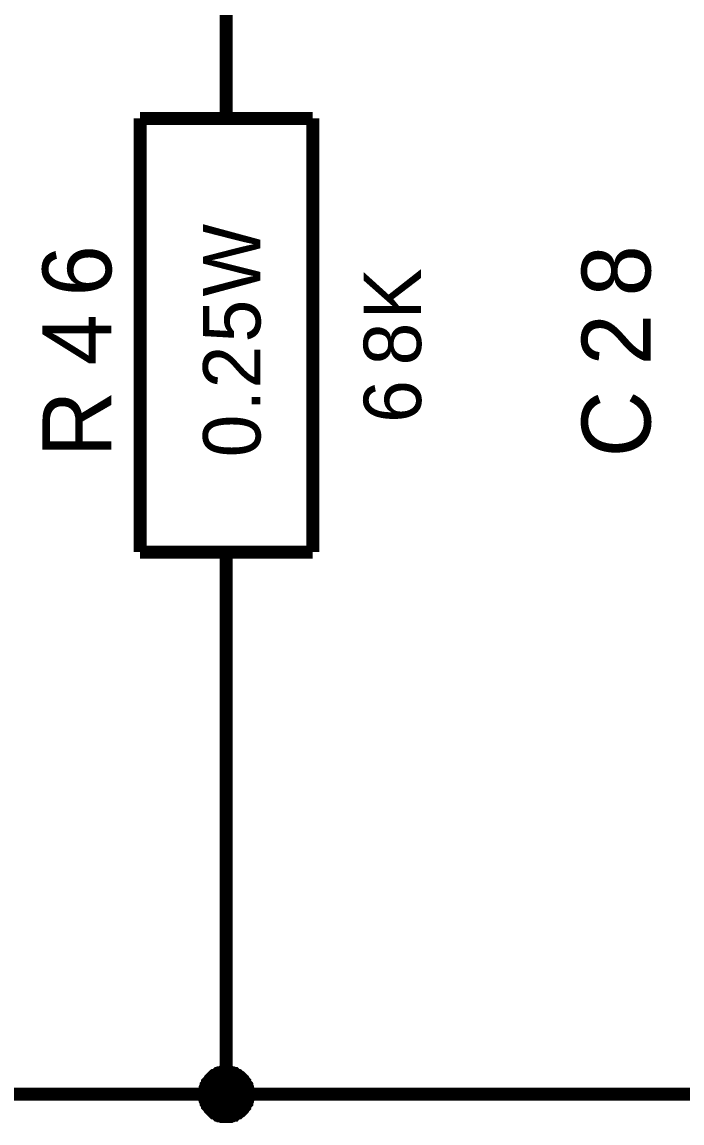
# Model space of a CAD drawing. Header units: millimetres. Extents: x 0 to 420, y 0 to 297.
# Drawn here: x 107.84 to 123.07, y 151.83 to 177.22 of the extents above; entities that cross this region are included whole.
import ezdxf

# ---------------------------------------------------------------- set-up
doc = ezdxf.new("R2010")
doc.units = ezdxf.units.MM
doc.layers.add('Sheet', color=255, linetype='Continuous')

msp = doc.modelspace()

# ---------------------------------------------------------------- linework, layer by layer
at = {"layer": 'Sheet'}
for points, const_width in [([(112.547, 174.994), (112.547, 177.495)], 0.3), ([(110.561, 174.994), (114.55, 174.994)], 0.3), ([(110.561, 164.993), (110.561, 174.994)], 0.3), ([(114.55, 164.993), (114.55, 174.994)], 0.3), ([(52.583, 166.235), (52.583, 152.491), (67.578, 152.491), (82.573, 152.491), (95.069, 152.491), (112.547, 152.491)], 0.3), ([(112.547, 162.492), (112.547, 152.491), (127.543, 152.491), (127.543, 166.235)], 0.3), ([(110.561, 164.993), (114.55, 164.993)], 0.3), ([(112.547, 164.993), (112.547, 162.492)], 0.3), ([(112.051, 152.491), (112.051, 152.524), (112.051, 152.54), (112.051, 152.573), (112.067, 152.59), (112.067, 152.623), (112.067, 152.64), (112.084, 152.673), (112.084, 152.689), (112.1, 152.706), (112.117, 152.739), (112.117, 152.756), (112.134, 152.772), (112.15, 152.789), (112.167, 152.822), (112.183, 152.838), (112.2, 152.855), (112.216, 152.872), (112.233, 152.888), (112.249, 152.905), (112.266, 152.921), (112.282, 152.921), (112.316, 152.938), (112.332, 152.954), (112.349, 152.971), (112.382, 152.971), (112.398, 152.987), (112.415, 152.987), (112.448, 152.987), (112.465, 153.004), (112.498, 153.004), (112.514, 153.004), (112.547, 153.004)], 0.3), ([(112.051, 152.491), (112.051, 152.524), (112.051, 152.54), (112.051, 152.573), (112.067, 152.59), (112.067, 152.623), (112.067, 152.64), (112.084, 152.673), (112.084, 152.689), (112.1, 152.706), (112.117, 152.739), (112.117, 152.756), (112.134, 152.772), (112.15, 152.789), (112.167, 152.822), (112.183, 152.838), (112.2, 152.855), (112.216, 152.872), (112.233, 152.888), (112.249, 152.905), (112.266, 152.921), (112.282, 152.921), (112.316, 152.938), (112.332, 152.954), (112.349, 152.971), (112.382, 152.971), (112.398, 152.987), (112.415, 152.987), (112.448, 152.987), (112.465, 153.004), (112.498, 153.004), (112.514, 153.004), (112.547, 153.004)], 0.3), ([(112.051, 152.491), (112.051, 152.524), (112.051, 152.54), (112.051, 152.573), (112.067, 152.59), (112.067, 152.623), (112.067, 152.64), (112.084, 152.673), (112.084, 152.689), (112.1, 152.706), (112.117, 152.739), (112.117, 152.756), (112.134, 152.772), (112.15, 152.789), (112.167, 152.822), (112.183, 152.838), (112.2, 152.855), (112.216, 152.872), (112.233, 152.888), (112.249, 152.905), (112.266, 152.921), (112.282, 152.921), (112.316, 152.938), (112.332, 152.954), (112.349, 152.971), (112.382, 152.971), (112.398, 152.987), (112.415, 152.987), (112.448, 152.987), (112.465, 153.004), (112.498, 153.004), (112.514, 153.004), (112.547, 153.004)], 0.3), ([(112.051, 152.491), (112.051, 152.524), (112.051, 152.54), (112.051, 152.573), (112.067, 152.59), (112.067, 152.623), (112.067, 152.64), (112.084, 152.673), (112.084, 152.689), (112.1, 152.706), (112.117, 152.739), (112.117, 152.756), (112.134, 152.772), (112.15, 152.789), (112.167, 152.822), (112.183, 152.838), (112.2, 152.855), (112.216, 152.872), (112.233, 152.888), (112.249, 152.905), (112.266, 152.921), (112.282, 152.921), (112.316, 152.938), (112.332, 152.954), (112.349, 152.971), (112.382, 152.971), (112.398, 152.987), (112.415, 152.987), (112.448, 152.987), (112.465, 153.004), (112.498, 153.004), (112.514, 153.004), (112.547, 153.004)], 0.3), ([(112.547, 153.004), (112.547, 153.004)], 0.3), ([(112.547, 153.004), (112.58, 153.004), (112.597, 153.004), (112.63, 153.004), (112.647, 152.987), (112.68, 152.987), (112.696, 152.987), (112.729, 152.971), (112.746, 152.971), (112.762, 152.954), (112.796, 152.938), (112.812, 152.921), (112.829, 152.921), (112.845, 152.905), (112.878, 152.888), (112.895, 152.872), (112.911, 152.855), (112.928, 152.838), (112.945, 152.822), (112.961, 152.789), (112.978, 152.772), (112.978, 152.756), (112.994, 152.739), (113.011, 152.706), (113.027, 152.689), (113.027, 152.673), (113.044, 152.64), (113.044, 152.623), (113.044, 152.59), (113.06, 152.573), (113.06, 152.54), (113.06, 152.524), (113.06, 152.491)], 0.3), ([(112.547, 153.004), (112.547, 153.004)], 0.3), ([(112.547, 153.004), (112.58, 153.004), (112.597, 153.004), (112.63, 153.004), (112.647, 152.987), (112.68, 152.987), (112.696, 152.987), (112.729, 152.971), (112.746, 152.971), (112.762, 152.954), (112.796, 152.938), (112.812, 152.921), (112.829, 152.921), (112.845, 152.905), (112.878, 152.888), (112.895, 152.872), (112.911, 152.855), (112.928, 152.838), (112.945, 152.822), (112.961, 152.789), (112.978, 152.772), (112.978, 152.756), (112.994, 152.739), (113.011, 152.706), (113.027, 152.689), (113.027, 152.673), (113.044, 152.64), (113.044, 152.623), (113.044, 152.59), (113.06, 152.573), (113.06, 152.54), (113.06, 152.524), (113.06, 152.491)], 0.3), ([(112.547, 153.004), (112.547, 153.004)], 0.3), ([(112.547, 153.004), (112.58, 153.004), (112.597, 153.004), (112.63, 153.004), (112.647, 152.987), (112.68, 152.987), (112.696, 152.987), (112.729, 152.971), (112.746, 152.971), (112.762, 152.954), (112.796, 152.938), (112.812, 152.921), (112.829, 152.921), (112.845, 152.905), (112.878, 152.888), (112.895, 152.872), (112.911, 152.855), (112.928, 152.838), (112.945, 152.822), (112.961, 152.789), (112.978, 152.772), (112.978, 152.756), (112.994, 152.739), (113.011, 152.706), (113.027, 152.689), (113.027, 152.673), (113.044, 152.64), (113.044, 152.623), (113.044, 152.59), (113.06, 152.573), (113.06, 152.54), (113.06, 152.524), (113.06, 152.491)], 0.3), ([(112.547, 153.004), (112.547, 153.004)], 0.3), ([(112.547, 153.004), (112.58, 153.004), (112.597, 153.004), (112.63, 153.004), (112.647, 152.987), (112.68, 152.987), (112.696, 152.987), (112.729, 152.971), (112.746, 152.971), (112.762, 152.954), (112.796, 152.938), (112.812, 152.921), (112.829, 152.921), (112.845, 152.905), (112.878, 152.888), (112.895, 152.872), (112.911, 152.855), (112.928, 152.838), (112.945, 152.822), (112.961, 152.789), (112.978, 152.772), (112.978, 152.756), (112.994, 152.739), (113.011, 152.706), (113.027, 152.689), (113.027, 152.673), (113.044, 152.64), (113.044, 152.623), (113.044, 152.59), (113.06, 152.573), (113.06, 152.54), (113.06, 152.524), (113.06, 152.491)], 0.3), ([(112.051, 152.491), (112.051, 152.524), (112.051, 152.54), (112.051, 152.573), (112.067, 152.59), (112.067, 152.623), (112.067, 152.64), (112.084, 152.673), (112.084, 152.689), (112.1, 152.706), (112.117, 152.739), (112.117, 152.756), (112.134, 152.772), (112.15, 152.789), (112.167, 152.822), (112.183, 152.838), (112.2, 152.855), (112.216, 152.872), (112.233, 152.888), (112.249, 152.905), (112.266, 152.921), (112.282, 152.921), (112.316, 152.938), (112.332, 152.954), (112.349, 152.971), (112.382, 152.971), (112.398, 152.987), (112.415, 152.987), (112.448, 152.987), (112.465, 153.004), (112.498, 153.004), (112.514, 153.004), (112.547, 153.004)], 0.0991), ([(112.051, 152.491), (112.051, 152.524), (112.051, 152.54), (112.051, 152.573), (112.067, 152.59), (112.067, 152.623), (112.067, 152.64), (112.084, 152.673), (112.084, 152.689), (112.1, 152.706), (112.117, 152.739), (112.117, 152.756), (112.134, 152.772), (112.15, 152.789), (112.167, 152.822), (112.183, 152.838), (112.2, 152.855), (112.216, 152.872), (112.233, 152.888), (112.249, 152.905), (112.266, 152.921), (112.282, 152.921), (112.316, 152.938), (112.332, 152.954), (112.349, 152.971), (112.382, 152.971), (112.398, 152.987), (112.415, 152.987), (112.448, 152.987), (112.465, 153.004), (112.498, 153.004), (112.514, 153.004), (112.547, 153.004)], 0.0991), ([(112.051, 152.491), (112.051, 152.524), (112.051, 152.54), (112.051, 152.573), (112.067, 152.59), (112.067, 152.623), (112.067, 152.64), (112.084, 152.673), (112.084, 152.689), (112.1, 152.706), (112.117, 152.739), (112.117, 152.756), (112.134, 152.772), (112.15, 152.789), (112.167, 152.822), (112.183, 152.838), (112.2, 152.855), (112.216, 152.872), (112.233, 152.888), (112.249, 152.905), (112.266, 152.921), (112.282, 152.921), (112.316, 152.938), (112.332, 152.954), (112.349, 152.971), (112.382, 152.971), (112.398, 152.987), (112.415, 152.987), (112.448, 152.987), (112.465, 153.004), (112.498, 153.004), (112.514, 153.004), (112.547, 153.004)], 0.0991), ([(112.051, 152.491), (112.051, 152.524), (112.051, 152.54), (112.051, 152.573), (112.067, 152.59), (112.067, 152.623), (112.067, 152.64), (112.084, 152.673), (112.084, 152.689), (112.1, 152.706), (112.117, 152.739), (112.117, 152.756), (112.134, 152.772), (112.15, 152.789), (112.167, 152.822), (112.183, 152.838), (112.2, 152.855), (112.216, 152.872), (112.233, 152.888), (112.249, 152.905), (112.266, 152.921), (112.282, 152.921), (112.316, 152.938), (112.332, 152.954), (112.349, 152.971), (112.382, 152.971), (112.398, 152.987), (112.415, 152.987), (112.448, 152.987), (112.465, 153.004), (112.498, 153.004), (112.514, 153.004), (112.547, 153.004)], 0.0991), ([(112.547, 153.004), (112.547, 153.004)], 0.0991), ([(112.547, 153.004), (112.58, 153.004), (112.597, 153.004), (112.63, 153.004), (112.647, 152.987), (112.68, 152.987), (112.696, 152.987), (112.729, 152.971), (112.746, 152.971), (112.762, 152.954), (112.796, 152.938), (112.812, 152.921), (112.829, 152.921), (112.845, 152.905), (112.878, 152.888), (112.895, 152.872), (112.911, 152.855), (112.928, 152.838), (112.945, 152.822), (112.961, 152.789), (112.978, 152.772), (112.978, 152.756), (112.994, 152.739), (113.011, 152.706), (113.027, 152.689), (113.027, 152.673), (113.044, 152.64), (113.044, 152.623), (113.044, 152.59), (113.06, 152.573), (113.06, 152.54), (113.06, 152.524), (113.06, 152.491)], 0.0991), ([(112.547, 153.004), (112.547, 153.004)], 0.0991), ([(112.547, 153.004), (112.58, 153.004), (112.597, 153.004), (112.63, 153.004), (112.647, 152.987), (112.68, 152.987), (112.696, 152.987), (112.729, 152.971), (112.746, 152.971), (112.762, 152.954), (112.796, 152.938), (112.812, 152.921), (112.829, 152.921), (112.845, 152.905), (112.878, 152.888), (112.895, 152.872), (112.911, 152.855), (112.928, 152.838), (112.945, 152.822), (112.961, 152.789), (112.978, 152.772), (112.978, 152.756), (112.994, 152.739), (113.011, 152.706), (113.027, 152.689), (113.027, 152.673), (113.044, 152.64), (113.044, 152.623), (113.044, 152.59), (113.06, 152.573), (113.06, 152.54), (113.06, 152.524), (113.06, 152.491)], 0.0991), ([(112.547, 153.004), (112.547, 153.004)], 0.0991), ([(112.547, 153.004), (112.58, 153.004), (112.597, 153.004), (112.63, 153.004), (112.647, 152.987), (112.68, 152.987), (112.696, 152.987), (112.729, 152.971), (112.746, 152.971), (112.762, 152.954), (112.796, 152.938), (112.812, 152.921), (112.829, 152.921), (112.845, 152.905), (112.878, 152.888), (112.895, 152.872), (112.911, 152.855), (112.928, 152.838), (112.945, 152.822), (112.961, 152.789), (112.978, 152.772), (112.978, 152.756), (112.994, 152.739), (113.011, 152.706), (113.027, 152.689), (113.027, 152.673), (113.044, 152.64), (113.044, 152.623), (113.044, 152.59), (113.06, 152.573), (113.06, 152.54), (113.06, 152.524), (113.06, 152.491)], 0.0991), ([(112.547, 153.004), (112.547, 153.004)], 0.0991), ([(112.547, 153.004), (112.58, 153.004), (112.597, 153.004), (112.63, 153.004), (112.647, 152.987), (112.68, 152.987), (112.696, 152.987), (112.729, 152.971), (112.746, 152.971), (112.762, 152.954), (112.796, 152.938), (112.812, 152.921), (112.829, 152.921), (112.845, 152.905), (112.878, 152.888), (112.895, 152.872), (112.911, 152.855), (112.928, 152.838), (112.945, 152.822), (112.961, 152.789), (112.978, 152.772), (112.978, 152.756), (112.994, 152.739), (113.011, 152.706), (113.027, 152.689), (113.027, 152.673), (113.044, 152.64), (113.044, 152.623), (113.044, 152.59), (113.06, 152.573), (113.06, 152.54), (113.06, 152.524), (113.06, 152.491)], 0.0991), ([(112.547, 151.977), (112.514, 151.977), (112.498, 151.977), (112.465, 151.977), (112.448, 151.994), (112.415, 151.994), (112.398, 151.994), (112.382, 152.01), (112.349, 152.01), (112.332, 152.027), (112.316, 152.044), (112.282, 152.06), (112.266, 152.06), (112.249, 152.077), (112.233, 152.093), (112.216, 152.11), (112.2, 152.126), (112.183, 152.143), (112.167, 152.16), (112.15, 152.193), (112.134, 152.209), (112.117, 152.226), (112.117, 152.242), (112.1, 152.275), (112.084, 152.292), (112.084, 152.309), (112.067, 152.342), (112.067, 152.358), (112.067, 152.391), (112.051, 152.408), (112.051, 152.441), (112.051, 152.458), (112.051, 152.491)], 0.3), ([(112.051, 152.491), (112.051, 152.491)], 0.3), ([(112.547, 151.977), (112.514, 151.977), (112.498, 151.977), (112.465, 151.977), (112.448, 151.994), (112.415, 151.994), (112.398, 151.994), (112.382, 152.01), (112.349, 152.01), (112.332, 152.027), (112.316, 152.044), (112.282, 152.06), (112.266, 152.06), (112.249, 152.077), (112.233, 152.093), (112.216, 152.11), (112.2, 152.126), (112.183, 152.143), (112.167, 152.16), (112.15, 152.193), (112.134, 152.209), (112.117, 152.226), (112.117, 152.242), (112.1, 152.275), (112.084, 152.292), (112.084, 152.309), (112.067, 152.342), (112.067, 152.358), (112.067, 152.391), (112.051, 152.408), (112.051, 152.441), (112.051, 152.458), (112.051, 152.491)], 0.3), ([(112.051, 152.491), (112.051, 152.491)], 0.3), ([(112.547, 151.977), (112.514, 151.977), (112.498, 151.977), (112.465, 151.977), (112.448, 151.994), (112.415, 151.994), (112.398, 151.994), (112.382, 152.01), (112.349, 152.01), (112.332, 152.027), (112.316, 152.044), (112.282, 152.06), (112.266, 152.06), (112.249, 152.077), (112.233, 152.093), (112.216, 152.11), (112.2, 152.126), (112.183, 152.143), (112.167, 152.16), (112.15, 152.193), (112.134, 152.209), (112.117, 152.226), (112.117, 152.242), (112.1, 152.275), (112.084, 152.292), (112.084, 152.309), (112.067, 152.342), (112.067, 152.358), (112.067, 152.391), (112.051, 152.408), (112.051, 152.441), (112.051, 152.458), (112.051, 152.491)], 0.3), ([(112.051, 152.491), (112.051, 152.491)], 0.3), ([(112.547, 151.977), (112.514, 151.977), (112.498, 151.977), (112.465, 151.977), (112.448, 151.994), (112.415, 151.994), (112.398, 151.994), (112.382, 152.01), (112.349, 152.01), (112.332, 152.027), (112.316, 152.044), (112.282, 152.06), (112.266, 152.06), (112.249, 152.077), (112.233, 152.093), (112.216, 152.11), (112.2, 152.126), (112.183, 152.143), (112.167, 152.16), (112.15, 152.193), (112.134, 152.209), (112.117, 152.226), (112.117, 152.242), (112.1, 152.275), (112.084, 152.292), (112.084, 152.309), (112.067, 152.342), (112.067, 152.358), (112.067, 152.391), (112.051, 152.408), (112.051, 152.441), (112.051, 152.458), (112.051, 152.491)], 0.3), ([(112.051, 152.491), (112.051, 152.491)], 0.3), ([(113.06, 152.491), (113.06, 152.458), (113.06, 152.441), (113.06, 152.408), (113.044, 152.391), (113.044, 152.358), (113.044, 152.342), (113.027, 152.309), (113.027, 152.292), (113.011, 152.275), (112.994, 152.242), (112.978, 152.226), (112.978, 152.209), (112.961, 152.193), (112.945, 152.16), (112.928, 152.143), (112.911, 152.126), (112.895, 152.11), (112.878, 152.093), (112.845, 152.077), (112.829, 152.06), (112.812, 152.06), (112.796, 152.044), (112.762, 152.027), (112.746, 152.01), (112.729, 152.01), (112.696, 151.994), (112.68, 151.994), (112.647, 151.994), (112.63, 151.977), (112.597, 151.977), (112.58, 151.977), (112.547, 151.977)], 0.3), ([(113.06, 152.491), (113.06, 152.458), (113.06, 152.441), (113.06, 152.408), (113.044, 152.391), (113.044, 152.358), (113.044, 152.342), (113.027, 152.309), (113.027, 152.292), (113.011, 152.275), (112.994, 152.242), (112.978, 152.226), (112.978, 152.209), (112.961, 152.193), (112.945, 152.16), (112.928, 152.143), (112.911, 152.126), (112.895, 152.11), (112.878, 152.093), (112.845, 152.077), (112.829, 152.06), (112.812, 152.06), (112.796, 152.044), (112.762, 152.027), (112.746, 152.01), (112.729, 152.01), (112.696, 151.994), (112.68, 151.994), (112.647, 151.994), (112.63, 151.977), (112.597, 151.977), (112.58, 151.977), (112.547, 151.977)], 0.3), ([(113.06, 152.491), (113.06, 152.458), (113.06, 152.441), (113.06, 152.408), (113.044, 152.391), (113.044, 152.358), (113.044, 152.342), (113.027, 152.309), (113.027, 152.292), (113.011, 152.275), (112.994, 152.242), (112.978, 152.226), (112.978, 152.209), (112.961, 152.193), (112.945, 152.16), (112.928, 152.143), (112.911, 152.126), (112.895, 152.11), (112.878, 152.093), (112.845, 152.077), (112.829, 152.06), (112.812, 152.06), (112.796, 152.044), (112.762, 152.027), (112.746, 152.01), (112.729, 152.01), (112.696, 151.994), (112.68, 151.994), (112.647, 151.994), (112.63, 151.977), (112.597, 151.977), (112.58, 151.977), (112.547, 151.977)], 0.3), ([(113.06, 152.491), (113.06, 152.458), (113.06, 152.441), (113.06, 152.408), (113.044, 152.391), (113.044, 152.358), (113.044, 152.342), (113.027, 152.309), (113.027, 152.292), (113.011, 152.275), (112.994, 152.242), (112.978, 152.226), (112.978, 152.209), (112.961, 152.193), (112.945, 152.16), (112.928, 152.143), (112.911, 152.126), (112.895, 152.11), (112.878, 152.093), (112.845, 152.077), (112.829, 152.06), (112.812, 152.06), (112.796, 152.044), (112.762, 152.027), (112.746, 152.01), (112.729, 152.01), (112.696, 151.994), (112.68, 151.994), (112.647, 151.994), (112.63, 151.977), (112.597, 151.977), (112.58, 151.977), (112.547, 151.977)], 0.3), ([(113.06, 152.491), (113.06, 152.491), (113.06, 152.491), (113.06, 152.491), (113.06, 152.491), (113.06, 152.491), (113.06, 152.491), (113.06, 152.491), (113.06, 152.491), (113.06, 152.491), (113.06, 152.491), (113.06, 152.491), (113.06, 152.491), (113.06, 152.491), (113.06, 152.491), (113.06, 152.491), (113.06, 152.491), (113.06, 152.491), (113.06, 152.491), (113.06, 152.491), (113.06, 152.491), (113.06, 152.491), (113.06, 152.491), (113.06, 152.491), (113.06, 152.491), (113.06, 152.491), (113.06, 152.491), (113.06, 152.491), (113.06, 152.491), (113.06, 152.491), (113.06, 152.491), (113.06, 152.491), (113.06, 152.491)], 0.3), ([(113.06, 152.491), (113.06, 152.491)], 0.3), ([(113.06, 152.491), (113.06, 152.491), (113.06, 152.491), (113.06, 152.491), (113.06, 152.491), (113.06, 152.491), (113.06, 152.491), (113.06, 152.491), (113.06, 152.491), (113.06, 152.491), (113.06, 152.491), (113.06, 152.491), (113.06, 152.491), (113.06, 152.491), (113.06, 152.491), (113.06, 152.491), (113.06, 152.491), (113.06, 152.491), (113.06, 152.491), (113.06, 152.491), (113.06, 152.491), (113.06, 152.491), (113.06, 152.491), (113.06, 152.491), (113.06, 152.491), (113.06, 152.491), (113.06, 152.491), (113.06, 152.491), (113.06, 152.491), (113.06, 152.491), (113.06, 152.491), (113.06, 152.491), (113.06, 152.491)], 0.3), ([(113.06, 152.491), (113.06, 152.491)], 0.3), ([(113.06, 152.491), (113.06, 152.491), (113.06, 152.491), (113.06, 152.491), (113.06, 152.491), (113.06, 152.491), (113.06, 152.491), (113.06, 152.491), (113.06, 152.491), (113.06, 152.491), (113.06, 152.491), (113.06, 152.491), (113.06, 152.491), (113.06, 152.491), (113.06, 152.491), (113.06, 152.491), (113.06, 152.491), (113.06, 152.491), (113.06, 152.491), (113.06, 152.491), (113.06, 152.491), (113.06, 152.491), (113.06, 152.491), (113.06, 152.491), (113.06, 152.491), (113.06, 152.491), (113.06, 152.491), (113.06, 152.491), (113.06, 152.491), (113.06, 152.491), (113.06, 152.491), (113.06, 152.491), (113.06, 152.491)], 0.3), ([(113.06, 152.491), (113.06, 152.491)], 0.3), ([(113.06, 152.491), (113.06, 152.491), (113.06, 152.491), (113.06, 152.491), (113.06, 152.491), (113.06, 152.491), (113.06, 152.491), (113.06, 152.491), (113.06, 152.491), (113.06, 152.491), (113.06, 152.491), (113.06, 152.491), (113.06, 152.491), (113.06, 152.491), (113.06, 152.491), (113.06, 152.491), (113.06, 152.491), (113.06, 152.491), (113.06, 152.491), (113.06, 152.491), (113.06, 152.491), (113.06, 152.491), (113.06, 152.491), (113.06, 152.491), (113.06, 152.491), (113.06, 152.491), (113.06, 152.491), (113.06, 152.491), (113.06, 152.491), (113.06, 152.491), (113.06, 152.491), (113.06, 152.491), (113.06, 152.491)], 0.3), ([(113.06, 152.491), (113.06, 152.491)], 0.3), ([(112.547, 151.977), (112.514, 151.977), (112.498, 151.977), (112.465, 151.977), (112.448, 151.994), (112.415, 151.994), (112.398, 151.994), (112.382, 152.01), (112.349, 152.01), (112.332, 152.027), (112.316, 152.044), (112.282, 152.06), (112.266, 152.06), (112.249, 152.077), (112.233, 152.093), (112.216, 152.11), (112.2, 152.126), (112.183, 152.143), (112.167, 152.16), (112.15, 152.193), (112.134, 152.209), (112.117, 152.226), (112.117, 152.242), (112.1, 152.275), (112.084, 152.292), (112.084, 152.309), (112.067, 152.342), (112.067, 152.358), (112.067, 152.391), (112.051, 152.408), (112.051, 152.441), (112.051, 152.458), (112.051, 152.491)], 0.0991), ([(112.051, 152.491), (112.051, 152.491)], 0.0991), ([(112.547, 151.977), (112.514, 151.977), (112.498, 151.977), (112.465, 151.977), (112.448, 151.994), (112.415, 151.994), (112.398, 151.994), (112.382, 152.01), (112.349, 152.01), (112.332, 152.027), (112.316, 152.044), (112.282, 152.06), (112.266, 152.06), (112.249, 152.077), (112.233, 152.093), (112.216, 152.11), (112.2, 152.126), (112.183, 152.143), (112.167, 152.16), (112.15, 152.193), (112.134, 152.209), (112.117, 152.226), (112.117, 152.242), (112.1, 152.275), (112.084, 152.292), (112.084, 152.309), (112.067, 152.342), (112.067, 152.358), (112.067, 152.391), (112.051, 152.408), (112.051, 152.441), (112.051, 152.458), (112.051, 152.491)], 0.0991), ([(112.051, 152.491), (112.051, 152.491)], 0.0991), ([(112.547, 151.977), (112.514, 151.977), (112.498, 151.977), (112.465, 151.977), (112.448, 151.994), (112.415, 151.994), (112.398, 151.994), (112.382, 152.01), (112.349, 152.01), (112.332, 152.027), (112.316, 152.044), (112.282, 152.06), (112.266, 152.06), (112.249, 152.077), (112.233, 152.093), (112.216, 152.11), (112.2, 152.126), (112.183, 152.143), (112.167, 152.16), (112.15, 152.193), (112.134, 152.209), (112.117, 152.226), (112.117, 152.242), (112.1, 152.275), (112.084, 152.292), (112.084, 152.309), (112.067, 152.342), (112.067, 152.358), (112.067, 152.391), (112.051, 152.408), (112.051, 152.441), (112.051, 152.458), (112.051, 152.491)], 0.0991), ([(112.051, 152.491), (112.051, 152.491)], 0.0991), ([(112.547, 151.977), (112.514, 151.977), (112.498, 151.977), (112.465, 151.977), (112.448, 151.994), (112.415, 151.994), (112.398, 151.994), (112.382, 152.01), (112.349, 152.01), (112.332, 152.027), (112.316, 152.044), (112.282, 152.06), (112.266, 152.06), (112.249, 152.077), (112.233, 152.093), (112.216, 152.11), (112.2, 152.126), (112.183, 152.143), (112.167, 152.16), (112.15, 152.193), (112.134, 152.209), (112.117, 152.226), (112.117, 152.242), (112.1, 152.275), (112.084, 152.292), (112.084, 152.309), (112.067, 152.342), (112.067, 152.358), (112.067, 152.391), (112.051, 152.408), (112.051, 152.441), (112.051, 152.458), (112.051, 152.491)], 0.0991), ([(112.051, 152.491), (112.051, 152.491)], 0.0991), ([(113.06, 152.491), (113.06, 152.458), (113.06, 152.441), (113.06, 152.408), (113.044, 152.391), (113.044, 152.358), (113.044, 152.342), (113.027, 152.309), (113.027, 152.292), (113.011, 152.275), (112.994, 152.242), (112.978, 152.226), (112.978, 152.209), (112.961, 152.193), (112.945, 152.16), (112.928, 152.143), (112.911, 152.126), (112.895, 152.11), (112.878, 152.093), (112.845, 152.077), (112.829, 152.06), (112.812, 152.06), (112.796, 152.044), (112.762, 152.027), (112.746, 152.01), (112.729, 152.01), (112.696, 151.994), (112.68, 151.994), (112.647, 151.994), (112.63, 151.977), (112.597, 151.977), (112.58, 151.977), (112.547, 151.977)], 0.0991), ([(113.06, 152.491), (113.06, 152.458), (113.06, 152.441), (113.06, 152.408), (113.044, 152.391), (113.044, 152.358), (113.044, 152.342), (113.027, 152.309), (113.027, 152.292), (113.011, 152.275), (112.994, 152.242), (112.978, 152.226), (112.978, 152.209), (112.961, 152.193), (112.945, 152.16), (112.928, 152.143), (112.911, 152.126), (112.895, 152.11), (112.878, 152.093), (112.845, 152.077), (112.829, 152.06), (112.812, 152.06), (112.796, 152.044), (112.762, 152.027), (112.746, 152.01), (112.729, 152.01), (112.696, 151.994), (112.68, 151.994), (112.647, 151.994), (112.63, 151.977), (112.597, 151.977), (112.58, 151.977), (112.547, 151.977)], 0.0991), ([(113.06, 152.491), (113.06, 152.458), (113.06, 152.441), (113.06, 152.408), (113.044, 152.391), (113.044, 152.358), (113.044, 152.342), (113.027, 152.309), (113.027, 152.292), (113.011, 152.275), (112.994, 152.242), (112.978, 152.226), (112.978, 152.209), (112.961, 152.193), (112.945, 152.16), (112.928, 152.143), (112.911, 152.126), (112.895, 152.11), (112.878, 152.093), (112.845, 152.077), (112.829, 152.06), (112.812, 152.06), (112.796, 152.044), (112.762, 152.027), (112.746, 152.01), (112.729, 152.01), (112.696, 151.994), (112.68, 151.994), (112.647, 151.994), (112.63, 151.977), (112.597, 151.977), (112.58, 151.977), (112.547, 151.977)], 0.0991), ([(113.06, 152.491), (113.06, 152.458), (113.06, 152.441), (113.06, 152.408), (113.044, 152.391), (113.044, 152.358), (113.044, 152.342), (113.027, 152.309), (113.027, 152.292), (113.011, 152.275), (112.994, 152.242), (112.978, 152.226), (112.978, 152.209), (112.961, 152.193), (112.945, 152.16), (112.928, 152.143), (112.911, 152.126), (112.895, 152.11), (112.878, 152.093), (112.845, 152.077), (112.829, 152.06), (112.812, 152.06), (112.796, 152.044), (112.762, 152.027), (112.746, 152.01), (112.729, 152.01), (112.696, 151.994), (112.68, 151.994), (112.647, 151.994), (112.63, 151.977), (112.597, 151.977), (112.58, 151.977), (112.547, 151.977)], 0.0991), ([(113.06, 152.491), (113.06, 152.491), (113.06, 152.491), (113.06, 152.491), (113.06, 152.491), (113.06, 152.491), (113.06, 152.491), (113.06, 152.491), (113.06, 152.491), (113.06, 152.491), (113.06, 152.491), (113.06, 152.491), (113.06, 152.491), (113.06, 152.491), (113.06, 152.491), (113.06, 152.491), (113.06, 152.491), (113.06, 152.491), (113.06, 152.491), (113.06, 152.491), (113.06, 152.491), (113.06, 152.491), (113.06, 152.491), (113.06, 152.491), (113.06, 152.491), (113.06, 152.491), (113.06, 152.491), (113.06, 152.491), (113.06, 152.491), (113.06, 152.491), (113.06, 152.491), (113.06, 152.491), (113.06, 152.491)], 0.0991), ([(113.06, 152.491), (113.06, 152.491)], 0.0991), ([(113.06, 152.491), (113.06, 152.491), (113.06, 152.491), (113.06, 152.491), (113.06, 152.491), (113.06, 152.491), (113.06, 152.491), (113.06, 152.491), (113.06, 152.491), (113.06, 152.491), (113.06, 152.491), (113.06, 152.491), (113.06, 152.491), (113.06, 152.491), (113.06, 152.491), (113.06, 152.491), (113.06, 152.491), (113.06, 152.491), (113.06, 152.491), (113.06, 152.491), (113.06, 152.491), (113.06, 152.491), (113.06, 152.491), (113.06, 152.491), (113.06, 152.491), (113.06, 152.491), (113.06, 152.491), (113.06, 152.491), (113.06, 152.491), (113.06, 152.491), (113.06, 152.491), (113.06, 152.491), (113.06, 152.491)], 0.0991), ([(113.06, 152.491), (113.06, 152.491)], 0.0991), ([(113.06, 152.491), (113.06, 152.491), (113.06, 152.491), (113.06, 152.491), (113.06, 152.491), (113.06, 152.491), (113.06, 152.491), (113.06, 152.491), (113.06, 152.491), (113.06, 152.491), (113.06, 152.491), (113.06, 152.491), (113.06, 152.491), (113.06, 152.491), (113.06, 152.491), (113.06, 152.491), (113.06, 152.491), (113.06, 152.491), (113.06, 152.491), (113.06, 152.491), (113.06, 152.491), (113.06, 152.491), (113.06, 152.491), (113.06, 152.491), (113.06, 152.491), (113.06, 152.491), (113.06, 152.491), (113.06, 152.491), (113.06, 152.491), (113.06, 152.491), (113.06, 152.491), (113.06, 152.491), (113.06, 152.491)], 0.0991), ([(113.06, 152.491), (113.06, 152.491)], 0.0991), ([(113.06, 152.491), (113.06, 152.491), (113.06, 152.491), (113.06, 152.491), (113.06, 152.491), (113.06, 152.491), (113.06, 152.491), (113.06, 152.491), (113.06, 152.491), (113.06, 152.491), (113.06, 152.491), (113.06, 152.491), (113.06, 152.491), (113.06, 152.491), (113.06, 152.491), (113.06, 152.491), (113.06, 152.491), (113.06, 152.491), (113.06, 152.491), (113.06, 152.491), (113.06, 152.491), (113.06, 152.491), (113.06, 152.491), (113.06, 152.491), (113.06, 152.491), (113.06, 152.491), (113.06, 152.491), (113.06, 152.491), (113.06, 152.491), (113.06, 152.491), (113.06, 152.491), (113.06, 152.491), (113.06, 152.491)], 0.0991), ([(113.06, 152.491), (113.06, 152.491)], 0.0991)]:
    msp.add_lwpolyline(points, dxfattribs=dict(at, const_width=const_width))
at = {"layer": 'Sheet', "const_width": 0.508}
msp.add_lwpolyline([(112.246, 152.5, 1), (112.754, 152.5, 1)], format="xyb", close=True, dxfattribs=at)

# ---------------------------------------------------------------- texts
at = {"layer": 'Sheet'}
for s, height, p in [('W', 1.325, (113.342, 170.888)), ('6', 1.59, (109.899, 170.888)), ('8', 1.59, (122.346, 170.888)), ('K', 1.325, (117.049, 170.358)), ('5', 1.325, (113.342, 169.828)), ('4', 1.59, (109.899, 169.298)), ('2', 1.59, (122.346, 169.298)), ('8', 1.325, (117.049, 169.298)), ('2', 1.325, (113.342, 168.768)), ('6', 1.325, (117.049, 167.973)), ('R', 1.59, (109.899, 167.178)), ('C', 1.59, (122.346, 167.178)), ('.', 1.325, (113.342, 168.238)), ('0', 1.325, (113.342, 167.178))]:
    msp.add_text(s, height=height, rotation=90, dxfattribs=at).set_placement(p)

doc.saveas('drawing.dxf')
